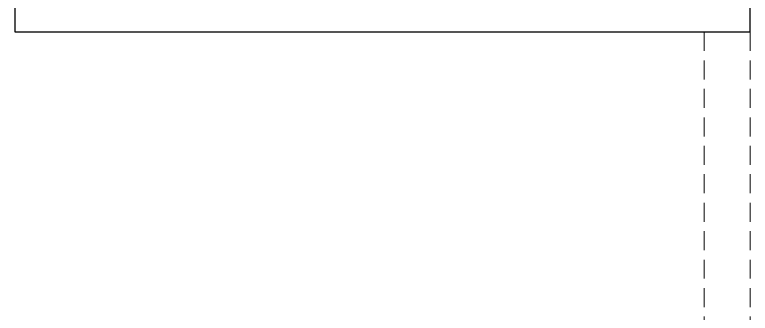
# Model space of a CAD drawing. Header units: feet. Extents: x 3453071 to 3457271, y -5471409 to -5447297.
# Drawn here: x 3453096 to 3454696, y -5457241 to -5456592 of the extents above; entities that cross this region are included whole.
import ezdxf

# ---------------------------------------------------------------- set-up
doc = ezdxf.new("R2010")
doc.units = ezdxf.units.FT
doc.header["$LTSCALE"] = 33
doc.header["$MEASUREMENT"] = 0
doc.linetypes.add('a_p6_plan_L18$0$HIDDEN', pattern=[0.375, 0.25, -0.125])
doc.layers.add('LENS-PARTITION', color=21, linetype='Continuous', lineweight=25)
doc.layers.add('LENS_CURTAIN', color=5, linetype='a_p6_plan_L18$0$HIDDEN', lineweight=9)

msp = doc.modelspace()

# ---------------------------------------------------------------- linework, layer by layer
at = {"layer": 'LENS-PARTITION', "elevation": 17940.12951759458}
msp.add_lwpolyline([(3454696.321856424, -5456529.011328044), (3453096.321856425, -5456529.011328044), (3453096.321856425, -5456629.011328044), (3454696.321856424, -5456629.011328044)], close=True, dxfattribs=at)
at = {"layer": 'LENS_CURTAIN', "ltscale": 5, "elevation": 17940.12951759458}
msp.add_lwpolyline([(3454596.321856424, -5456629.011328044), (3454696.321856424, -5456629.011328044), (3454696.321856424, -5458279.011328044), (3454596.321856424, -5458279.011328044)], close=True, dxfattribs=at)

doc.saveas('drawing.dxf')
